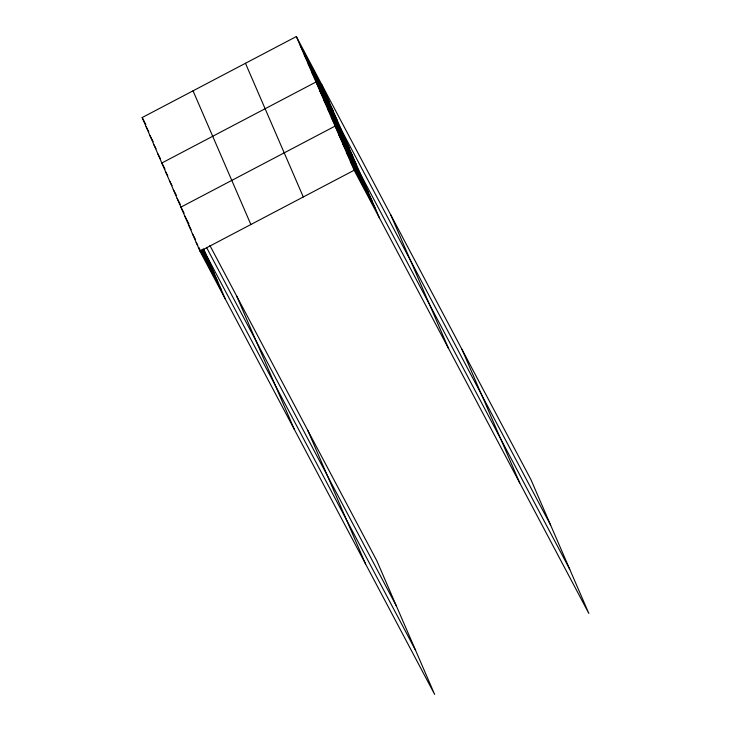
<?xml version="1.0" encoding="UTF-8"?>
<svg xmlns="http://www.w3.org/2000/svg" width="731" height="731" viewBox="0 0 731 731"><rect width="100%" height="100%" fill="white"/><g stroke="black" fill="none" stroke-linecap="round" stroke-linejoin="round"><path stroke-width="1.1" d="M209.898 245.488L376.83 560.768L434.662 694.45L200.002 251.245L142.161 117.563L296.338 36.55L530.998 479.755L588.839 613.437L354.17 170.232L296.338 36.55M200.002 251.245L354.17 170.232M300.267 45.642L325.615 93.513M304.206 54.734L329.553 102.605M308.135 63.825L333.482 111.697M312.073 72.908L337.42 120.789M550.662 525.205L316.002 82L161.825 163.013L164.996 168.998M319.822 90.827L345.169 138.698M323.632 99.654L348.979 147.525M327.451 108.471L352.799 156.343M331.271 117.298L356.618 165.169M569.751 569.321L335.09 126.116L180.913 207.129L184.084 213.114M338.901 134.943L364.248 182.814M342.72 143.769L368.068 191.641M346.54 152.587L371.887 200.458M350.359 161.414L375.707 209.285M142.161 117.563L145.862 124.544M146.099 126.655L148.74 131.644M150.029 135.747L153.199 141.732M153.958 144.839L156.078 148.822M157.896 153.93L160.537 158.91M206.535 247.462L396.494 606.218M165.645 171.84L167.755 175.833M169.464 180.667L172.105 185.647M173.284 189.484L176.445 195.469M177.094 198.311L180.265 204.296M203.09 249.024L415.573 650.334M184.733 215.956L188.954 223.933M202.688 249.865L210.08 263.827M188.552 224.782L191.184 229.762M201.747 249.71L213.9 272.654M192.363 233.6L195.533 239.585M201.345 250.559L217.71 281.472M196.182 242.427L197.763 245.415M198.823 247.416L221.53 290.298M461.928 349.29L519.759 482.981M390.756 214.877L448.596 348.568M321.686 84.421L379.517 218.112M245.461 63.286L303.292 196.968M193.039 90.827L250.879 224.518M307.751 430.303L365.591 563.994M236.588 295.9L294.419 429.581M203.721 249.125L225.349 299.125"/></g></svg>
